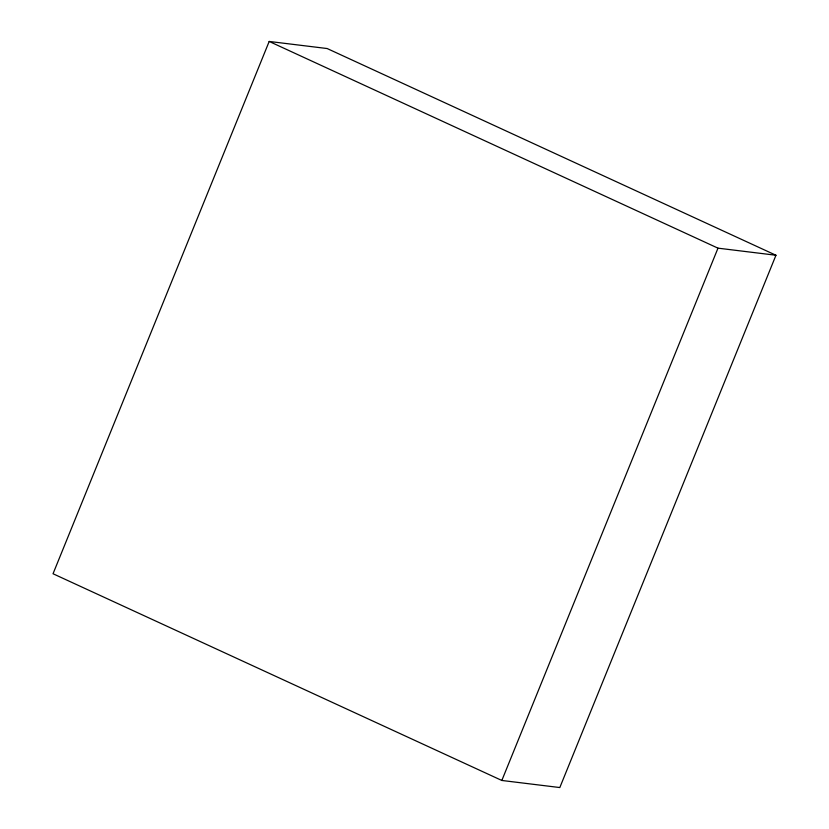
<?xml version="1.0" encoding="UTF-8"?>
<svg xmlns="http://www.w3.org/2000/svg" width="829" height="829" viewBox="0 0 829 829"><rect width="100%" height="100%" fill="white"/><g stroke="black" fill="none" stroke-linecap="round" stroke-linejoin="round"><path stroke-width="1.24" d="M269.187 41.45L53.035 573.751L501.835 780.462L559.813 787.55L775.965 255.249L327.165 48.538L269.187 41.45L717.987 248.161L775.965 255.249M501.835 780.462L717.987 248.161"/></g></svg>
